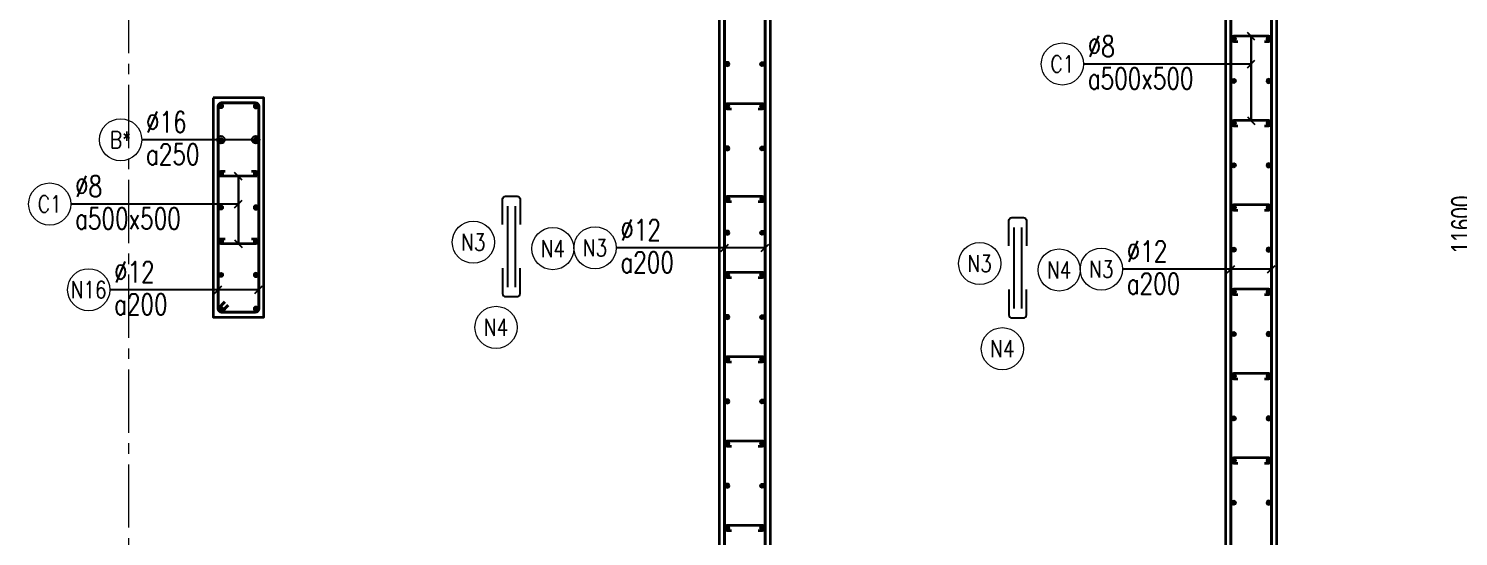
# Model space of a CAD drawing. Header units: millimetres. Extents: x 931337 to 1117500, y 19732 to 157199.
# Drawn here: x 999626 to 1008097, y 140412 to 143423 of the extents above; entities that cross this region are included whole.
import ezdxf
from ezdxf.enums import TextEntityAlignment as Align

# ---------------------------------------------------------------- set-up
doc = ezdxf.new("R2010")
doc.units = ezdxf.units.MM
doc.header["$MEASUREMENT"] = 0
for name, pattern in [('HIDDEN', [9.525, 6.35, -3.175]), ('HIDDEN2', [4.7625, 3.175, -1.5875]), ('OF_Grid_1$0$CENTER2', [1.125, 0.75, -0.125, 0.125, -0.125])]:
    doc.linetypes.add(name, pattern=pattern)
doc.layers.get('0').update_dxf_attribs({"lineweight": 20})
doc.layers.get('Defpoints').update_dxf_attribs({"color": 151, "lineweight": 9})
doc.layers.add('Hidden', color=9, linetype='HIDDEN')
doc.layers.add('Ligature', color=1, linetype='Continuous')
for name, color, linetype, lineweight in [('KC-LEADER', 153, 'Continuous', 18), ('KC-THEP', 6, 'Continuous', 40), ('NDC_S_DIM', 1, 'Continuous', 15), ('NDC_S_HIDDEN', 8, 'HIDDEN2', 13), ('NDC_S_LEADER', 1, 'Continuous', 15), ('NDC_S_REBAR', 4, 'Continuous', 35), ('NDC_S_STIRRUP', 4, 'Continuous', 40), ('NDC_S_VN TEXT', 7, 'Continuous', 20), ('NDC_S_WALL', 6, 'Continuous', 35), ('OF_Grid_1$0$NDC_S_AXIS', 5, 'OF_Grid_1$0$CENTER2', 13)]:
    doc.layers.add(name, color=color, linetype=linetype, lineweight=lineweight)
doc.styles.add('NDC_DIM', font='', dxfattribs={"width": 0.75})
doc.styles.add('NDC_EN TXT', font='romans.shx', dxfattribs={"width": 0.8})
doc.styles.get('NDC_DIM').set_extended_font_data('Dotum')
doc.dimstyles.new('NDC_dim_30', dxfattribs={"dimscale": 30, "dimtxt": 2.5, "dimasz": 1.5, "dimexe": 1.5, "dimexo": 2.5, "dimgap": 1, "dimtad": 1, "dimdec": 0, "dimzin": 0, "dimdsep": 46, "dimtxsty": 'NDC_DIM', "dimblk": 'DIMMARK', "dimcen": 0.09, "dimdle": 1.2, "dimclrd": 1, "dimclre": 1, "dimclrt": 3, "dimadec": 0, "dimazin": 0, "dimtfac": 1, "dimtdec": 0, "dimtix": 1, "dimtofl": 0, "dimtmove": 0, "dimatfit": 3, "dimfxl": 6, "dimfxlon": 1, "dimtolj": 1, "dimtzin": 0, "dimarcsym": 0})
doc.dimstyles.new('NDC_dim_50', dxfattribs={"dimscale": 50, "dimtxt": 2.5, "dimasz": 1.5, "dimexe": 1.5, "dimexo": 2.5, "dimgap": 1, "dimtad": 1, "dimdec": 0, "dimzin": 0, "dimdsep": 46, "dimtxsty": 'NDC_DIM', "dimblk": 'DIMMARK', "dimcen": 0.09, "dimdle": 1.2, "dimclrd": 1, "dimclre": 1, "dimclrt": 3, "dimadec": 0, "dimazin": 0, "dimtfac": 1, "dimtdec": 0, "dimtix": 1, "dimtofl": 0, "dimtmove": 0, "dimatfit": 3, "dimfxl": 6, "dimfxlon": 1, "dimtolj": 1, "dimtzin": 0, "dimarcsym": 0})

# ---------------------------------------------------------------- blocks, each defined once
blk = doc.blocks.new('THEP')
at = {"layer": 'KC-LEADER', "color": 6}
blk.add_circle((0, 0), 14, dxfattribs=at)
at = {"layer": 'KC-THEP'}
for p, q in [((-14, 0), (14, 0)), ((9.9, 9.9), (-9.9, -9.9)), ((-9.9, 9.9), (9.9, -9.9)), ((0, 14), (0, -14))]:
    blk.add_line(p, q, dxfattribs=at)
blk = doc.blocks.new('*U165')
at = {"layer": 'KC-THEP', "rotation": 189.6685644363809}
blk.add_blockref('THEP', (-103.5, 0), dxfattribs=at)
at = {"layer": 'KC-THEP', "xscale": -1, "rotation": 170.331435563619}
blk.add_blockref('THEP', (103.5, 0), dxfattribs=at)
blk = doc.blocks.new('*U164')
at = {"layer": 'NDC_S_HIDDEN', "color": 0, "linetype": 'ByBlock', "lineweight": -2, "transparency": 16777216}
for p in [(0, 1200), (0, 1000), (0, 800), (0, 600), (0, 400), (0, 200), (0, 0)]:
    blk.add_blockref('*U165', p, dxfattribs=at)
blk = doc.blocks.new('A$C7BC65A55')
at = {"layer": 'Ligature'}
for p, q in [((-15.2, 372, 0), (-15.2, 38.5, 0)), ((15.2, 372, 0), (15.2, 38.5, 0))]:
    blk.add_line(p, q, dxfattribs=at)
for points in [[(-36.2, 296.5), (-36.2, 400.9, -0.414214), (-24, 413.1), (24, 413.1, -0.414214), (36.2, 400.9), (36.2, 296.5)], [(-36.2, 116.5), (-36.2, 12.2, 0.414214), (-24, 0), (24, 0, 0.414214), (36.2, 12.2), (36.2, 116.5)]]:
    blk.add_lwpolyline(points, format="xyb", dxfattribs=at)
blk = doc.blocks.new('DIMMARK')
at = {"layer": 'NDC_S_DIM', "color": 1}
blk.add_line((-1.5, 0), (1, 0), dxfattribs=at)
at = {"layer": 'NDC_S_DIM', "color": 2, "const_width": 0.1}
blk.add_lwpolyline([(-0.42, -0.42), (0.42, 0.42)], dxfattribs=at)
blk = doc.blocks.new('*U11')
blk.add_circle((-2.5, 0), 2.5)
at = {"layer": 'NDC_S_VN TEXT', "color": 3, "style": 'NDC_EN TXT', "width": 0.75}
for tag, p in [('DK1', (0.5, 0.85)), ('KC1', (0.5, -2.97))]:
    blk.add_attdef(tag, p, '', height=2.5, dxfattribs=at)
at = {"layer": 'NDC_S_VN TEXT', "color": 7, "style": 'NDC_EN TXT', "width": 0.8}
blk.add_attdef('SH2', text='', height=2, dxfattribs=at).set_placement((-2.5, 0), align=Align.MIDDLE)
blk = doc.blocks.new('*U12')
blk.add_circle((-2.5, 0), 2.5)
at = {"layer": 'NDC_S_VN TEXT', "color": 3, "style": 'NDC_EN TXT', "width": 0.75}
for tag, p in [('DK1', (0.5, 0.85)), ('KC1', (0.5, -2.97))]:
    blk.add_attdef(tag, p, '', height=2.5, dxfattribs=at)
at = {"layer": 'NDC_S_VN TEXT', "color": 7, "style": 'NDC_EN TXT', "width": 0.8}
blk.add_attdef('SH2', text='', height=2, dxfattribs=at).set_placement((-2.5, 0), align=Align.MIDDLE)
blk = doc.blocks.new('*D181')
at = {"layer": 'Defpoints', "color": 0, "transparency": 16777216}
for p in [(1006390.1, 148062.1), (1008230.1, 148062.1), (1006280.7, 136462.1)]:
    blk.add_point(p, dxfattribs=at)
at = {"layer": 'NDC_S_DIM', "color": 1, "lineweight": -2, "transparency": 16777216}
for p, q in [((1007930.1, 148062.1), (1008305.1, 148062.1)), ((1008230.1, 136537.1), (1008230.1, 147987.1)), ((1007930.1, 136462.1), (1008305.1, 136462.1))]:
    blk.add_line(p, q, dxfattribs=at)
at = {"layer": 'NDC_S_DIM', "color": 1, "lineweight": -2, "transparency": 16777216, "xscale": 75, "yscale": 75, "zscale": 75}
for p, rotation in [((1008230.1, 148062.1), 90), ((1008230.1, 136462.1), 270)]:
    blk.add_blockref('DIMMARK', p, dxfattribs=dict(at, rotation=rotation))
at = {"layer": 'NDC_S_DIM', "color": 3, "transparency": 16777216, "insert": (1008117.5, 142262.1), "char_height": 125, "attachment_point": 5, "rotation": 90, "style": 'NDC_DIM'}
blk.add_mtext('\\A1;11600', dxfattribs=at)
blk = doc.blocks.new('*D183')
at = {"layer": 'Defpoints', "color": 0, "ltscale": 200, "transparency": 16777216}
for p in [(1006905.5, 148062.1), (1008542.7, 148062.1), (1006905.4, 136462.3)]:
    blk.add_point(p, dxfattribs=at)
at = {"layer": 'NDC_S_DIM', "color": 1, "lineweight": -2, "ltscale": 200, "transparency": 16777216}
for p, q in [((1008242.7, 148062.1), (1008617.7, 148062.1)), ((1008542.7, 136537.3), (1008542.7, 147987.1)), ((1008242.7, 136462.3), (1008617.7, 136462.3))]:
    blk.add_line(p, q, dxfattribs=at)
at = {"layer": 'NDC_S_DIM', "color": 1, "lineweight": -2, "ltscale": 200, "transparency": 16777216, "xscale": 75, "yscale": 75, "zscale": 75}
for p, rotation in [((1008542.7, 148062.1), 90), ((1008542.7, 136462.3), 270)]:
    blk.add_blockref('DIMMARK', p, dxfattribs=dict(at, rotation=rotation))
at = {"layer": 'NDC_S_DIM', "color": 3, "ltscale": 200, "transparency": 16777216, "insert": (1008430.1, 142262.2), "char_height": 125, "attachment_point": 5, "rotation": 90, "style": 'NDC_DIM'}
blk.add_mtext('\\A1;11600', dxfattribs=at)

msp = doc.modelspace()

# ---------------------------------------------------------------- linework, layer by layer
for centre in [(1002261.086, 142156.268), (1002732.055, 142118.108), (1005261.086, 142029.678), (1005732.055, 141991.518), (1002395.534, 141651.265), (1005395.534, 141524.675)]:
    msp.add_circle(centre, 125)
at = {"layer": 'NDC_S_REBAR'}
for points in [[(1006947.897, 143347.085), (1006972.897, 143347.085, 1), (1006972.897, 143377.085), (1006765.873, 143377.085, 1), (1006765.873, 143347.085), (1006790.873, 143347.085)], [(1003947.897, 142947.085), (1003972.897, 142947.085, 1), (1003972.897, 142977.085), (1003765.873, 142977.085, 1), (1003765.873, 142947.085), (1003790.873, 142947.085)], [(1006947.897, 142847.085), (1006972.897, 142847.085, 1), (1006972.897, 142877.085), (1006765.873, 142877.085, 1), (1006765.873, 142847.085), (1006790.873, 142847.085)], [(1000947.308, 142577.085), (1000972.308, 142577.085, -1), (1000972.308, 142547.085), (1000765.284, 142547.085, -1), (1000765.284, 142577.085), (1000790.284, 142577.085)], [(1003947.897, 142397.085), (1003972.897, 142397.085, 1), (1003972.897, 142427.085), (1003765.873, 142427.085, 1), (1003765.873, 142397.085), (1003790.873, 142397.085)], [(1006947.897, 142347.085), (1006972.897, 142347.085, 1), (1006972.897, 142377.085), (1006765.873, 142377.085, 1), (1006765.873, 142347.085), (1006790.873, 142347.085)], [(1000947.308, 142177.085), (1000972.308, 142177.085, -1), (1000972.308, 142147.085), (1000765.284, 142147.085, -1), (1000765.284, 142177.085), (1000790.284, 142177.085)], [(1003947.897, 141947.085), (1003972.897, 141947.085, 1), (1003972.897, 141977.085), (1003765.873, 141977.085, 1), (1003765.873, 141947.085), (1003790.873, 141947.085)], [(1006947.897, 141847.085), (1006972.897, 141847.085, 1), (1006972.897, 141877.085), (1006765.873, 141877.085, 1), (1006765.873, 141847.085), (1006790.873, 141847.085)], [(1003947.897, 141447.085), (1003972.897, 141447.085, 1), (1003972.897, 141477.085), (1003765.873, 141477.085, 1), (1003765.873, 141447.085), (1003790.873, 141447.085)], [(1006947.897, 141347.085), (1006972.897, 141347.085, 1), (1006972.897, 141377.085), (1006765.873, 141377.085, 1), (1006765.873, 141347.085), (1006790.873, 141347.085)], [(1003947.897, 140947.085), (1003972.897, 140947.085, 1), (1003972.897, 140977.085), (1003765.873, 140977.085, 1), (1003765.873, 140947.085), (1003790.873, 140947.085)], [(1006947.897, 140847.085), (1006972.897, 140847.085, 1), (1006972.897, 140877.085), (1006765.873, 140877.085, 1), (1006765.873, 140847.085), (1006790.873, 140847.085)], [(1003947.897, 140447.085), (1003972.897, 140447.085, 1), (1003972.897, 140477.085), (1003765.873, 140477.085, 1), (1003765.873, 140447.085), (1003790.873, 140447.085)]]:
    msp.add_lwpolyline(points, format="xyb", dxfattribs=at)
at = {"layer": 'NDC_S_STIRRUP'}
for points in [[(1003789.385, 148372.085), (1003749.385, 148412.085, -0.41421356), (1003769.385, 148432.085), (1003969.385, 148432.085, -0.41421356), (1003989.385, 148412.085), (1003989.385, 136112.085, -0.41421356), (1003969.385, 136092.085), (1003769.385, 136092.085, -0.41421356), (1003749.385, 136112.085), (1003749.385, 148412.085, -0.41421356), (1003769.385, 148432.085), (1003809.385, 148392.085)], [(1006789.385, 136152.085), (1006749.385, 136112.085, 0.41421356), (1006769.385, 136092.085), (1006969.385, 136092.085, 0.41421356), (1006989.385, 136112.085), (1006989.385, 148412.085, 0.41421356), (1006969.385, 148432.085), (1006769.385, 148432.085, 0.41421356), (1006749.385, 148412.085), (1006749.385, 136112.085, 0.41421356), (1006769.385, 136092.085), (1006809.385, 136132.085)], [(1000789.385, 141802.085), (1000749.385, 141762.085, 0.41421356), (1000769.385, 141742.085), (1000969.385, 141742.085, 0.41421356), (1000989.385, 141762.085), (1000989.385, 142962.085, 0.41421356), (1000969.385, 142982.085), (1000769.385, 142982.085, 0.41421356), (1000749.385, 142962.085), (1000749.385, 141762.085, 0.41421356), (1000769.385, 141742.085), (1000809.385, 141782.085)]]:
    msp.add_lwpolyline(points, format="xyb", dxfattribs=at)
at = {"layer": 'NDC_S_WALL'}
msp.add_lwpolyline([(1007019.385, 148462.085), (1007019.385, 136062.085), (1003219.385, 136062.085), (1003219.385, 136562.085), (1003719.385, 136562.085), (1003719.385, 139362.085), (1001019.385, 139362.085), (1001019.385, 136562.085), (1002119.385, 136562.085), (1002119.385, 136062.085), (1000719.385, 136062.085), (1000719.385, 140312.085), (1001019.385, 140312.085), (1001019.385, 139662.085), (1003719.385, 139662.085), (1003719.385, 145062.085)], dxfattribs=at)
for points in [[(1004019.385, 147962.085), (1004019.385, 136562.085), (1006719.385, 136562.085), (1006719.385, 147962.085)], [(1000719.385, 143012.085), (1000719.385, 141712.085), (1001019.385, 141712.085), (1001019.385, 143012.085)], [(1000719.385, 143012.085), (1000719.385, 141712.085), (1001019.385, 141712.085), (1001019.385, 143012.085)]]:
    msp.add_lwpolyline(points, close=True, dxfattribs=at)
at = {"layer": 'OF_Grid_1$0$NDC_S_AXIS', "ltscale": 500}
msp.add_line((1000220.185, 134839.085), (1000220.185, 149730.545), dxfattribs=at)

# ---------------------------------------------------------------- block references
at = {"layer": 'Hidden', "xscale": 1.44, "yscale": 1.44, "zscale": 1.44}
for p in [(1002486.166, 141833.988, 0.03), (1005486.166, 141707.397, 0.03)]:
    msp.add_blockref('A$C7BC65A55', p, dxfattribs=at)
at = {"layer": 'KC-THEP'}
for p, rotation in [((1006765.873, 143362.085), 189.6685644363809), ((1003972.897, 143212.085), 9.668564436380953), ((1006765.873, 143112.085), 189.6685644363809), ((1003972.897, 142962.085), 9.668564436380953), ((1006765.873, 142862.085), 189.6685644363809), ((1003972.897, 142712.085), 9.668564436380953), ((1006765.873, 142612.085), 189.6685644363809), ((1003765.873, 142412.085), 189.6685644363809), ((1006765.873, 142362.085), 189.6685644363809), ((1003972.897, 142212.085), 9.668564436380926), ((1006765.873, 142112.085), 189.6685644363809), ((1003972.897, 141962.085), 9.668564436380926), ((1006765.873, 141862.085), 189.6685644363809), ((1003972.897, 141712.085), 9.668564436380926), ((1006765.873, 141612.085), 189.6685644363809), ((1003972.897, 141462.085), 9.668564436380926), ((1006765.873, 141362.085), 189.6685644363809), ((1003972.897, 141212.085), 9.668564436380926), ((1006765.873, 141112.085), 189.6685644363809), ((1003972.897, 140962.085), 9.668564436380926), ((1006765.873, 140862.085), 189.6685644363809), ((1003972.897, 140712.085), 9.668564436380926), ((1006765.873, 140612.085), 189.6685644363809), ((1003972.897, 140462.085), 9.668564436380926)]:
    msp.add_blockref('THEP', p, dxfattribs=dict(at, rotation=rotation))
at = {"layer": 'KC-THEP', "xscale": -1}
for p, rotation in [((1006972.897, 143362.085), 170.331435563619), ((1003765.873, 143212.085), 350.3314355636191), ((1006972.897, 143112.085), 170.331435563619), ((1003765.873, 142962.085), 350.3314355636191), ((1006972.897, 142862.085), 170.331435563619), ((1003765.873, 142712.085), 350.3314355636191), ((1006972.897, 142612.085), 170.331435563619), ((1003972.897, 142412.085), 170.331435563619), ((1006972.897, 142362.085), 170.331435563619), ((1003765.873, 142212.085), 350.3314355636191), ((1006972.897, 142112.085), 170.331435563619), ((1003765.873, 141962.085), 350.3314355636191), ((1006972.897, 141862.085), 170.331435563619), ((1003765.873, 141712.085), 350.3314355636191), ((1006972.897, 141612.085), 170.331435563619), ((1003765.873, 141462.085), 350.3314355636191), ((1006972.897, 141362.085), 170.331435563619), ((1003765.873, 141212.085), 350.3314355636191), ((1006972.897, 141112.085), 170.331435563619), ((1003765.873, 140962.085), 350.3314355636191), ((1006972.897, 140862.085), 170.331435563619), ((1003765.873, 140712.085), 350.3314355636191), ((1006972.897, 140612.085), 170.331435563619), ((1003765.873, 140462.085), 350.3314355636191)]:
    msp.add_blockref('THEP', p, dxfattribs=dict(at, rotation=rotation))
at = {"layer": 'NDC_S_HIDDEN'}
msp.add_blockref('*U164', (1000868.796, 141762.085), dxfattribs=at)
at = {"layer": 'NDC_S_VN TEXT', "xscale": 50, "yscale": 50, "zscale": 50}
for name, p, values in [('*U12', (1005876.072, 143212.723), {'SH2': 'C1', 'DK1': '%%c8', 'KC1': 'a500x500'}), ('*U11', (1000296.337, 142763.578), {'SH2': 'B*', 'DK1': '%%C16', 'KC1': 'a250'}), ('*U12', (999876.072, 142382.723), {'SH2': 'C1', 'DK1': '%%c8', 'KC1': 'a500x500'}), ('*U11', (1003106.998, 142123.277), {'SH2': 'N3', 'DK1': '%%C12', 'KC1': 'a200'}), ('*U11', (1006106.998, 141996.686), {'SH2': 'N3', 'DK1': '%%C12', 'KC1': 'a200'}), ('*U11', (1000106.998, 141874.402), {'SH2': 'N16', 'DK1': '%%C12', 'KC1': 'a200'})]:
    msp.add_blockref(name, p, dxfattribs=at).add_auto_attribs(values)

# ---------------------------------------------------------------- texts
at = {"layer": 'NDC_S_VN TEXT', "color": 7, "style": 'NDC_EN TXT', "width": 0.8}
for tag, p in [('N3', (1002261.086, 142156.268)), ('N4', (1002732.055, 142118.108)), ('N3', (1005261.086, 142029.678)), ('N4', (1005732.055, 141991.518)), ('N4', (1002395.534, 141651.265)), ('N4', (1005395.534, 141524.675))]:
    msp.add_attdef(tag, text='3', height=100, dxfattribs=at).set_placement(p, align=Align.MIDDLE)

# ---------------------------------------------------------------- dimensions: what is measured, and where the dimension line sits
at = {"layer": 'NDC_S_DIM'}
dim = msp.add_linear_dim(base=(1008230.135, 148062.085), p1=(1006280.748, 136462.085), p2=(1006390.081, 148062.085), angle=90, dimstyle='NDC_dim_50', override={"dimtmove": 1}, dxfattribs=at)
dim.commit()
dim.dimension.update_dxf_attribs({"geometry": '*D181', "text_midpoint": (1008117.55, 142262.085)})
at = {"layer": 'NDC_S_DIM', "ltscale": 200}
dim = msp.add_linear_dim(base=(1008542.731, 148062.085), p1=(1006905.4, 136462.339), p2=(1006905.498, 148062.085), angle=90, dimstyle='NDC_dim_50', override={"dimtmove": 1}, dxfattribs=at)
dim.commit()
dim.dimension.update_dxf_attribs({"geometry": '*D183', "text_midpoint": (1008430.146, 142262.212)})

# ---------------------------------------------------------------- leaders
at = {"layer": 'NDC_S_LEADER'}
for points, override in [([(1006869.385, 143377.085), (1006869.385, 142877.085)], {"dimtad": 0, "dimldrblk": 'Oblique'}), ([(1006869.385, 142877.085), (1006869.385, 143377.085)], {"dimtad": 0, "dimldrblk": 'Oblique'}), ([(1006869.385, 143212.722), (1005876.072, 143212.722)], {"dimtad": 0, "dimldrblk": 'Oblique'}), ([(1000972.308, 142763.578), (1000296.337, 142763.578)], {"dimtad": 0, "dimldrblk": 'Origin'}), ([(1000765.284, 142763.578), (1000296.337, 142763.578)], {"dimtad": 0, "dimldrblk": 'Origin'}), ([(1000869.385, 142147.085), (1000869.385, 142547.085)], {"dimtad": 0, "dimldrblk": 'Oblique'}), ([(1000869.385, 142547.085), (1000868.796, 142147.085)], {"dimtad": 0, "dimldrblk": 'Oblique'}), ([(1000869.385, 142382.722), (999876.072, 142382.722)], {"dimtad": 0, "dimldrblk": 'Oblique'}), ([(1003989.385, 142123.096), (1003106.998, 142123.096)], {"dimtad": 0, "dimldrblk": 'Oblique'}), ([(1003749.385, 142123.096), (1003106.998, 142123.096)], {"dimtad": 0, "dimldrblk": 'Oblique'}), ([(1006989.385, 141996.505), (1006106.998, 141996.505)], {"dimtad": 0, "dimldrblk": 'Oblique'}), ([(1006749.385, 141996.505), (1006106.998, 141996.505)], {"dimtad": 0, "dimldrblk": 'Oblique'}), ([(1000989.385, 141874.221), (1000106.998, 141874.221)], {"dimtad": 0, "dimldrblk": 'Oblique'}), ([(1000749.385, 141874.221), (1000106.998, 141874.221)], {"dimtad": 0, "dimldrblk": 'Oblique'})]:
    msp.add_leader(points, dimstyle='NDC_dim_30', override=override, dxfattribs=at)

doc.saveas('drawing.dxf')
